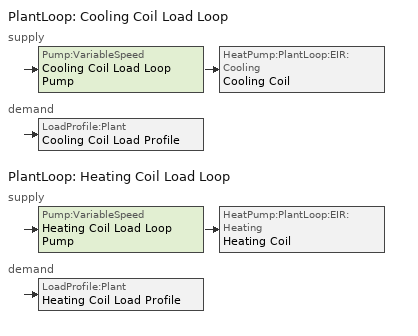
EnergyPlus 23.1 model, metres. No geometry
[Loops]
PlantLoop 'Cooling Coil Load Loop'
 supply: Pump:VariableSpeed 'Cooling Coil Load Loop Pump' > HeatPump:PlantLoop:EIR:Cooling 'Cooling Coil'
 demand: LoadProfile:Plant 'Cooling Coil Load Profile'
PlantLoop 'Heating Coil Load Loop'
 supply: Pump:VariableSpeed 'Heating Coil Load Loop Pump' > HeatPump:PlantLoop:EIR:Heating 'Heating Coil'
 demand: LoadProfile:Plant 'Heating Coil Load Profile'
[Building]
Plant Load Profile Example: Loads convergence tolerance value=0.04; Maximum number of warmup days=25; Minimum number of warmup days=6; North axis=0; Solar distribution=FullInteriorAndExterior; Temperature convergence tolerance value=0.04; Terrain=Suburbs
[Site:Location]
Chicago: Elevation=190; Latitude=42; Longitude=-87.88; Time zone=-6
[SizingPeriod:DesignDay] Day of month=21; Humidity condition type=WetBulb; Sky clearness=1
Name | Barometric pressure | Daily dry bulb temperature range | Day type | Dry bulb temperature range modifier type | Maximum dry bulb temperature | Month | Wetbulb or dewpoint at maximum dry bulb | Wind direction | Wind speed
Chicago Ohare Intl Ap Ann Htg 99.6% Condns DB | 98934 | 0 | WinterDesignDay | DefaultMultipliers | -20 | 1 | -20 | 270 | 4.9
Chicago Summer 1% | 99063 | 10.7 | SummerDesignDay |  | 31.5 | 7 | 23 | 230 | 5.3
[HeatPump:PlantLoop:EIR:Cooling]
Cooling Coil: Capacity modifier function of temperature curve=CapCurveFuncTemp2; Companion heat pump=Heating Coil; Condenser type=AirSource; Electric input to output ratio modifier function of part load ratio curve=EIRCurveFuncPLR2; Electric input to output ratio modifier function of temperature curve=EIRCurveFuncTemp2; Load side reference flow rate=0.005; Reference capacity=400000; Reference coefficient of performance=3.5; Source side reference flow rate=20
[HeatPump:PlantLoop:EIR:Heating]
Heating Coil: Capacity modifier function of temperature curve=CapCurveFuncTemp; Companion heat pump=Cooling Coil; Condenser type=AirSource; Electric input to output ratio modifier function of part load ratio curve=EIRCurveFuncPLR; Electric input to output ratio modifier function of temperature curve=EIRCurveFuncTemp; Load side reference flow rate=0.005; Reference capacity=80000; Reference coefficient of performance=3.5; Source side reference flow rate=2
[LoadProfile:Plant] Peak flow rate=0.005
Name | Flow rate fraction schedule | Load schedule
Cooling Coil Load Profile | Cooling Coil Load Profile Flow Frac Schedule | Cooling Coil Load Profile Load Schedule
Heating Coil Load Profile | Heating Coil Load Profile Flow Frac Schedule | Heating Coil Load Profile Load Schedule
[PlantEquipmentList]
Cooling Coil Load Loop Cooling Equipment: Cooling Coil, HeatPump:PlantLoop:EIR:Cooling
Heating Coil Load Loop Heating Equipment: Heating Coil, HeatPump:PlantLoop:EIR:Heating
[PlantEquipmentOperation:CoolingLoad]
Cooling Coil Load Loop Cooling Operation: Load range 1 lower limit=0; Load range 1 upper limit=10000000; Range 1 equipment list=Cooling Coil Load Loop Cooling Equipment
[PlantEquipmentOperation:HeatingLoad]
Heating Coil Load Loop Heating Operation: Load range 1 lower limit=0; Load range 1 upper limit=10000000; Range 1 equipment list=Heating Coil Load Loop Heating Equipment
[PlantEquipmentOperationSchemes] Control scheme 1 schedule=AlwaysOnSchedule
Name | Control scheme 1
Cooling Coil Load Loop Operation | Cooling Coil Load Loop Cooling Operation
Heating Coil Load Loop Operation | Heating Coil Load Loop Heating Operation
[PlantLoop] Fluid type=Water; Load distribution scheme=Optimal; Maximum loop flow rate=0.005; Maximum loop temperature=100; Minimum loop flow rate=0; Minimum loop temperature=3; Plant loop volume=1
Name | Plant equipment operation scheme
Cooling Coil Load Loop | Cooling Coil Load Loop Operation
Heating Coil Load Loop | Heating Coil Load Loop Operation
[Pump:VariableSpeed] Design maximum flow rate=0.005; Design minimum flow rate=0; Design power consumption=22; Design pump head=3000; Fraction of motor inefficiencies to fluid stream=0; Motor efficiency=0.87; Pump control type=Intermittent; Coefficient 1 of the part load performance curve=0; Coefficient 2 of the part load performance curve=1; Coefficient 3 of the part load performance curve=0; Coefficient 4 of the part load performance curve=0
Cooling Coil Load Loop Pump; Heating Coil Load Loop Pump
[SetpointManager:Scheduled] Control variable=Temperature
Name | Schedule | Setpoint node or nodelist
Cooling Coil Load Loop Setpoint Manager | Cooling Coil Load Loop Setpoint Temperature Schedule | Cooling Coil Load Loop Supply Outlet Node
Heating Coil Load Loop Setpoint Manager | Heating Coil Load Loop Setpoint Temperature Schedule | Heating Coil Load Loop Supply Outlet Node
[Curve:Biquadratic] Input unit type for x=Temperature; Input unit type for y=Temperature; Maximum value of x=10; Maximum value of y=35; Minimum value of x=5; Minimum value of y=24; Output unit type=Dimensionless; Coefficient1 constant=1; Coefficient2 x=0; Coefficient3 x 2=0; Coefficient4 y=0; Coefficient5 y 2=0; Coefficient6 x y=0
CapCurveFuncTemp; CapCurveFuncTemp2; EIRCurveFuncTemp; EIRCurveFuncTemp2
[Curve:Quadratic] Maximum value of x=1; Minimum value of x=0; Coefficient1 constant=1; Coefficient2 x=0; Coefficient3 x 2=0
EIRCurveFuncPLR; EIRCurveFuncPLR2
[Schedule:Compact]
Cooling Coil Load Profile Flow Frac Schedule: THROUGH: 03/31, FOR: AllDays, UNTIL: 24:00, 0, THROUGH: 09/30, FOR: AllDays, UNTIL: 24:00, 1, THROUGH: 12/31, FOR: AllDays, UNTIL: 24:00, 0
Cooling Coil Load Profile Load Schedule: THROUGH: 03/31, FOR: AllDays, UNTIL: 24:00, 0, THROUGH: 09/30, FOR: AllDays, UNTIL:  9:00, -200000, UNTIL: 17:00, -410000, UNTIL: 24:00, -250000, THROUGH: 12/31, FOR: AllDays, UNTIL: 24:00, 0
Heating Coil Load Profile Flow Frac Schedule: THROUGH: 03/31, FOR: AllDays, UNTIL: 24:00, 1, THROUGH: 09/30, FOR: AllDays, UNTIL: 24:00, 0, THROUGH: 12/31, FOR: AllDays, UNTIL: 24:00, 1
Heating Coil Load Profile Load Schedule: THROUGH: 03/31, FOR: AllDays, UNTIL:  4:00, 62000, UNTIL:  8:00, 25000, UNTIL:  9:00, 15000, UNTIL: 17:00, 9000, UNTIL: 24:00, 36000, THROUGH: 09/30, FOR: AllDays, UNTIL: 24:00, 0, THROUGH: 12/31, FOR: AllDays, UNTIL:  4:00, 62000, UNTIL:  8:00, 25000, UNTIL:  9:00, 15000, UNTIL: 17:00, 9000, UNTIL: 24:00, 36000
[Schedule:Constant]
Name | Hourly value
AlwaysOnSchedule | 1
Cooling Coil Load Loop Setpoint Temperature Schedule | 20
Heating Coil Load Loop Setpoint Temperature Schedule | 65
